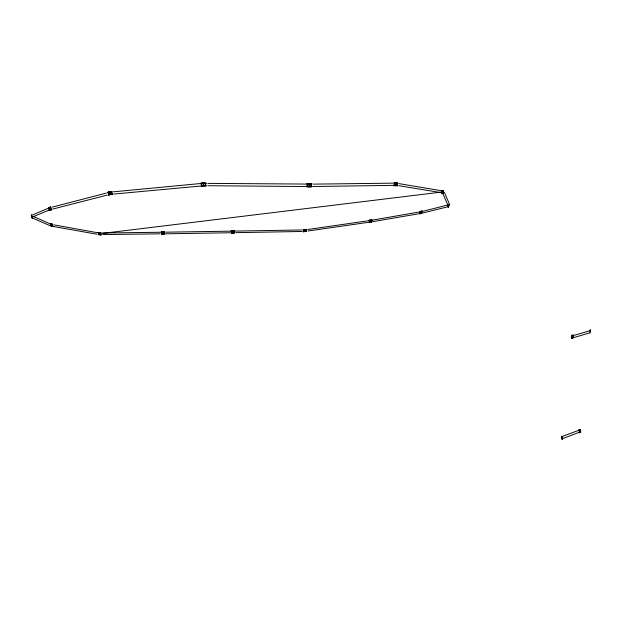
<?xml version="1.0" encoding="UTF-8"?>
<svg xmlns="http://www.w3.org/2000/svg" width="622" height="622" viewBox="0 0 622 622"><rect width="100%" height="100%" fill="white"/><g stroke="black" fill="none" stroke-linecap="round" stroke-linejoin="round"><path stroke-width="0.93" d="M448.835 205.61L448.299 206.908L448.75 204.972M580.59 432.228L580.59 432.096A2.231 0.77 77.3 0 0 580.054 429.786L579.999 429.678M420.767 212.421L420.985 212.219M420.884 212.561L420.892 212.638M420.806 212.693L421.086 212.118L421.141 212.646M203.814 184.236C202.593 185.714 204.654 184.361 203.262 184.112M449.076 204.335L448.734 204.459M305.915 231.353L303.077 231.703L305.791 231.485A1.672 1.547 -46.8 0 0 305.814 229.479L305.954 229.658A1.672 1.547 -46.8 0 1 305.931 231.368M395.631 183.964L395.825 184.617M395.724 184.61C396.393 184.128 395.771 184.882 395.576 184.166M395.849 183.832L395.942 184.392L395.499 183.902M590.053 331.324L590.224 330.01L590.395 330.453M371.653 221.222L371.699 220.693M590.224 330.01L590.192 330.43M51.455 225.047L51.828 225.452M51.789 225.389L51.455 224.97M50.67 209.793L50.849 209.972A2.239 0.847 78.3 0 0 50.242 207.243L50.242 207.445A2.239 0.847 78.3 0 1 50.763 209.777L50.755 209.909M442.856 191.973C442.887 191.91 442.429 191.801 442.841 192.074M442.778 191.568L442.662 192.315L442.553 191.879M163.057 232.605C161.891 233.405 164.169 232.861 162.739 232.714M162.855 233.102L162.91 232.597M397.023 184.384L396.999 184.75A2.333 1.516 -85.5 0 0 397.085 185.504A2.504 1.625 -85.5 0 0 397.186 185.869M49.698 208.557L50.118 209.023M52.411 226.214L52.481 226.361A1.913 0.684 74 0 0 51.968 224.06L50.701 223.858A2.076 0.746 74 0 1 50.895 224.309A1.936 0.7 74 0 1 51.043 224.744L51.175 225.327A1.936 0.7 74 0 1 51.222 225.903A2.076 0.746 74 0 1 51.214 226.167M164.628 231.967A1.835 1.633 50.4 0 0 164.449 232.34A1.718 1.524 50.4 0 0 164.371 232.721L164.41 233.227A1.718 1.524 50.4 0 0 164.62 233.755A1.835 1.633 50.4 0 0 164.846 233.958L162.117 233.864A1.703 1.516 50.2 0 1 161.961 231.835L161.813 232.022M442.763 191.965L442.569 191.778M448.213 206.862L448.306 205.921M448.384 206.885L448.26 206.333M572.17 336.751L572.271 337.147L572.481 336.518M441.939 191.809L441.97 191.467A2.185 0.708 -84.4 0 0 441.97 190.767A2.348 0.754 -84.4 0 0 441.939 190.433L443.315 190.907A2.161 0.692 -84.4 0 1 443.066 193.185L442.817 193.356A2.161 0.692 -84.4 0 0 443.113 190.682L443.292 190.697M48.959 207.818L49.161 207.569A2.239 1.003 78.4 0 0 49.76 210.298L49.48 210.143M590.301 331.114L590.356 330.787M110.226 192.851C111.151 193.294 108.85 193.807 110.265 192.867M110.459 193.434L109.869 192.867M448.4 206.729L448.454 206.154M307.221 185.294L307.19 185.675A2.457 2.333 -81.3 0 1 306.926 186.452M307.245 185.683L307.198 184.913A2.457 2.333 -81.3 0 0 306.965 184.143M303.396 230.638L303.404 230.933A1.687 1.555 -47.1 0 1 303.233 231.454M421.669 212.607L421.747 212.04M49.674 208.642L50.04 209.171L50.017 208.471M370.23 221.129L370.821 221.059M370.751 221.284L370.417 220.802L370.448 221.393M234.719 230.91A1.788 1.726 5.1 0 0 234.494 231.275A1.672 1.609 5 0 0 234.37 231.641L234.362 232.146A1.672 1.609 5 0 0 234.525 232.659M590.084 331.199L590.154 330.764M589.905 332.809L590.099 332.832M99.333 233.561L99.777 233.989L99.668 233.398M99.434 233.934L99.396 233.46M99.489 233.989L99.792 233.483M99.606 233.996L99.777 233.577M590.146 330.616L590.418 330.033M590.34 330.64L590.395 330.22M203.044 184.485L203.814 184.182L203.425 184.058M309.15 185.683L308.971 185.193L309.593 185.605M309.663 185.185C309.989 185.605 308.629 184.509 308.994 185.092M448.198 205.703C447.436 207.344 449.014 206.916 448.944 205.563M232.636 231.664L232.885 232.13M448.695 205.975L448.773 205.54L448.649 206.185M395.887 184.477L395.631 183.793M162.793 233.141L163.221 232.986M50.849 224.013L52.567 224.324A2.06 0.863 73 0 0 52.528 224.573A1.92 0.809 73 0 0 52.536 225.117L52.637 225.685A1.92 0.809 73 0 0 52.769 226.136A2.06 0.863 73 0 0 52.963 226.595L51.191 225.957A1.913 0.809 73 0 1 51.113 225.537M109.76 193.115L109.806 193.496M109.822 193.209L109.985 193.597L109.822 193.061M448.229 206.504L448.12 206.986M51.851 225.428L51.883 225.024M110.288 193.504L110.366 192.975M232.667 231.602L232.752 232.068M233.118 231.998L232.838 231.563M421.032 212.553L421.226 212.335M421.102 212.568L421.04 212.102M31.388 215.422L31.364 214.955L31.738 215.476M31.279 215.01L31.699 215.515M100.616 234.681L100.616 234.813A1.788 1.182 66.9 0 0 100.235 232.69L97.973 232.558A1.936 1.283 66.8 0 1 98.136 232.815M442.615 190.402L442.553 190.573A2.161 0.552 -84 0 0 442.234 192.828L442.048 193.03A2.161 0.552 -84 0 1 442.429 190.386L443.486 191.047A2.325 0.591 -84 0 0 443.393 191.319A2.169 0.552 -84 0 0 443.245 191.957L443.152 192.618A2.169 0.552 -84 0 0 443.113 193.139A2.325 0.591 -84 0 0 443.105 193.683L442.048 193.03M562.342 439.35L561.51 436.286L561.713 437.126M562.132 439.389L561.658 437.406M571.983 335.32L571.898 335.546A2.364 0.832 -81.2 0 0 571.595 338.034L571.424 338.212A2.364 0.832 -81.2 0 1 571.781 335.297L573.445 335.196A2.542 0.894 -81.2 0 0 573.321 335.546A2.371 0.84 -81.2 0 0 573.134 336.3L573.049 337.031A2.371 0.84 -81.2 0 0 573.041 337.567A2.542 0.894 -81.2 0 0 573.087 338.104L571.626 338.236M205.859 185.48A2.659 2.605 66.8 0 0 206.185 186.056L201.855 185.776A2.465 2.41 66.4 0 1 201.855 183.163L206.185 182.992A2.659 2.605 66.8 0 0 205.859 183.56M32.002 216.891L31.979 217.583M98.494 232.783L100.951 232.698A1.928 1.361 64.9 0 0 100.873 232.947A1.796 1.275 64.9 0 0 100.826 233.483L100.919 234.012A1.796 1.275 64.9 0 0 101.161 234.564A1.928 1.361 64.9 0 0 101.332 234.821L98.82 234.595M395.444 184.05L395.919 183.832M572.147 336.432L572.232 337.14L572.31 336.315M304.578 230.42L304.858 230.871L304.803 230.311M562 437.896L561.728 436.247M108.578 192.12L112.061 191.584A2.589 2.068 79.2 0 0 111.874 192.159A2.418 1.928 79.2 0 0 111.812 192.727L111.906 193.465A2.418 1.928 79.2 0 0 112.209 194.204M421.895 211.814A1.843 0.949 -77 0 0 421.817 211.301L420.052 211.628A1.983 1.019 -77 0 1 420.122 211.861A1.85 0.949 -77 0 1 420.177 212.405L420.13 212.965A1.85 0.949 -77 0 1 420.029 213.4A1.983 1.019 -77 0 1 419.858 213.851L421.654 213.198M164.06 233.88L164.161 233.701A1.703 1.469 54.6 0 0 163.835 231.975L163.742 231.812A1.703 1.469 54.6 0 1 164.122 233.833L161.456 234.043M231.773 230.964L234.727 230.863M420.62 211.534L420.558 211.34A1.843 0.84 -77.9 0 0 420.231 213.587L420.34 213.455A1.843 0.84 -77.9 0 1 420.309 213.105M162.715 232.776L163.189 232.682M396.789 185.62L396.898 185.403A2.325 1.625 -85.4 0 0 396.968 182.946L396.727 182.728A2.325 1.625 -85.4 0 1 396.642 185.613L393.843 185.683M371.427 221.976L371.513 221.797A1.734 1.345 -68.6 0 0 371.513 220.032L371.357 219.854A1.734 1.345 -68.6 0 1 371.334 221.937L368.932 222.443M205.237 185.628L205.128 185.861A2.465 2.379 72.1 0 0 204.786 182.821L200.673 183.226A2.659 2.566 71.8 0 1 201.108 183.754A2.48 2.395 71.8 0 1 201.279 184.322M394.892 182.821L394.931 182.619A2.325 1.508 -85.5 0 0 394.628 185.504L394.628 185.278A2.325 1.508 -85.5 0 1 394.97 182.829M234.051 232.612L231.135 232.955A1.796 1.718 18.2 0 0 231.322 232.574M110.242 193.59L109.931 193.667M306.615 229.425L303.824 229.821A1.672 1.508 -53.4 0 0 303.808 231.532L306.592 231.438A1.812 1.633 -53.2 0 1 306.452 231.213A1.687 1.524 -53.2 0 1 306.234 230.669M307.82 184.011L307.929 183.785A2.434 2.247 -82.6 0 0 307.89 186.818L307.781 186.6A2.434 2.247 -82.6 0 1 307.859 184.019M310.72 186.818L310.876 186.6A2.434 2.309 -81.1 0 0 310.914 184.011L310.712 183.747A2.434 2.309 -81.1 0 1 310.658 186.81L306.708 186.81A2.636 2.504 -81.3 0 0 306.988 186.46M202.01 182.938L202.057 182.891A2.465 2.41 66.4 0 0 202.049 185.994L202.057 186.04M50.887 224.783A1.936 0.7 74 0 0 50.677 224.184A2.076 0.746 74 0 0 50.545 223.897L51.968 224.06M110.988 191.731L110.895 191.537A2.387 1.804 79.5 0 1 111.525 194.445L111.525 194.22A2.387 1.804 79.5 0 0 110.918 191.739M31.349 215.235L31.427 215.748M110.001 192.851L110.343 192.929M580.684 432.29L580.497 432.111A2.231 0.77 77.3 0 0 579.961 429.81L580.054 429.584A2.231 0.77 77.3 0 1 580.684 432.29L579.222 432.687M31.675 215.321L47.98 208.401M32.531 216.977L48.889 210.189M562.824 438.541L578.927 432.391M231.889 230.785L231.913 230.778A1.656 1.602 4.6 0 0 231.835 232.776L231.734 232.644M562.055 437.74L561.806 436.605L577.978 430.611M106.331 193.077L52.155 207.134M371.987 220.18A1.757 1.291 -70.9 0 0 371.8 220.732L371.746 221.261A1.757 1.291 -70.9 0 0 371.839 221.782A1.882 1.384 -70.8 0 0 371.94 222.023L369.585 222.209A1.734 1.275 -70.9 0 1 369.771 220.11L372.135 219.916A1.882 1.384 -70.9 0 0 371.925 220.328M50.242 207.243L48.664 207.717A2.418 0.91 78.3 0 1 48.881 208.191A2.255 0.847 78.3 0 1 49.052 208.681L49.2 209.365A2.255 0.847 78.3 0 1 49.27 210.088A2.418 0.91 78.3 0 1 49.27 210.438L50.849 209.972M574.223 337.474L590.231 332.684M48.982 207.6L50.81 207.087M573.383 335.538L589.446 330.888M49.581 210.329L51.416 209.824A2.434 1.088 78.4 0 1 51.253 209.521A2.27 1.019 78.4 0 1 50.996 208.852L50.903 208.518M580.054 429.584L578.592 429.981A2.418 0.84 77.3 0 1 578.74 430.276M421.763 211.153L419.912 211.597A1.983 1.019 -77 0 1 420.013 211.978A1.85 0.949 -77 0 1 420.044 212.374L419.998 212.934A1.85 0.949 -77 0 1 419.842 213.533A1.983 1.019 -77 0 1 419.726 213.82L421.576 213.385M199.693 183.599L113.391 191.825M419.111 212.024L373.231 219.986M52.59 209.093L107.303 195.09M422.424 211.402L447.459 205.097M422.804 212.981L447.856 206.792M110.895 191.537L107.754 192.276A2.574 1.944 79.4 0 1 108.104 192.766A2.402 1.812 79.4 0 1 108.337 193.279L108.5 194.01A2.402 1.812 79.4 0 1 108.469 194.795A2.574 1.944 79.4 0 1 108.383 195.184L111.525 194.445M304.819 230.832L304.671 230.801M368.932 220.367L371.427 219.9M373.122 221.58L418.66 213.789M113.67 194.072L199.973 186.095M312.757 186.522L392.746 185.364M367.579 220.864L307.82 229.502M307.983 231.003L367.75 222.412M230.249 231.166L165.747 232.185M165.514 233.81L230.039 232.76M305.744 184.058L207.795 183.381M309.359 184.874L309.577 184.991M392.809 183.163L313.263 184.128M440.975 192.136L102.35 233.405M420.558 211.34L422.19 211.2M420.231 213.587L421.864 213.455A1.998 0.917 -77.9 0 1 421.825 213.198A1.866 0.855 -77.9 0 1 421.809 212.631L421.895 212.063A1.866 0.855 -77.9 0 1 422.066 211.48M160.313 232.255L102.708 233.001M205.128 185.861L201.015 186.273A2.659 2.574 71.8 0 0 201.201 185.892A2.48 2.395 71.8 0 0 201.365 185.084L201.326 184.314A2.48 2.395 71.8 0 0 200.992 183.56M369.585 222.209L371.847 221.992A1.882 1.384 -70.8 0 1 371.746 221.751M571.424 338.212L572.885 338.073A2.542 0.894 -81.2 0 1 572.846 337.73A2.371 0.84 -81.2 0 1 572.846 337L572.932 336.269A2.371 0.84 -81.2 0 1 573.056 335.717A2.542 0.894 -81.2 0 1 573.243 335.165L571.781 335.297M108.671 191.895L111.937 191.599M207.795 185.714L305.705 186.538M108.889 194.639L112.434 194.538A2.589 2.068 79.2 0 1 112.108 194.01M303.933 229.666L303.925 229.611A1.672 1.508 -53.4 0 0 303.855 231.633L306.545 231.4M235.761 232.667L301.639 231.485M161.518 234.004L164.122 233.833M161.075 232.022L163.742 231.812M231.143 232.916L233.942 232.791A1.656 1.594 18.6 0 0 233.779 230.754L230.964 230.925A1.796 1.718 18.2 0 1 231.197 231.228M233.888 230.933L230.949 230.972A1.796 1.718 18.2 0 1 231.127 231.197M301.616 229.977L235.45 231.081M396.867 182.736L393.928 182.79A2.519 1.765 -85.4 0 1 394.076 183.132A2.348 1.648 -85.4 0 1 394.224 183.863L394.208 184.594A2.348 1.648 -85.4 0 1 394.084 185.138M102.762 234.58L160.056 233.818M307.929 183.785L311.871 183.785A2.628 2.426 -82.5 0 0 311.653 184.143A2.449 2.263 -82.5 0 0 311.397 184.921L311.389 185.675A2.449 2.263 -82.5 0 0 311.529 186.25A2.628 2.426 -82.5 0 0 311.816 186.81L307.89 186.818M306.747 183.778L310.775 183.793M231.835 232.776L234.673 232.861A1.788 1.726 5.1 0 1 234.463 232.48A1.672 1.609 5 0 1 234.362 232.099M231.835 232.815L234.673 232.9M161.907 231.874L164.682 231.928M98.548 232.628L100.85 232.745M100.616 234.813L98.354 234.681A1.936 1.283 66.8 0 0 98.455 234.3M98.937 234.751L99.038 234.712A1.788 1.267 64.8 0 1 98.649 232.581L98.649 232.581M394.628 185.504L397.341 185.877A2.504 1.625 -85.5 0 1 397.201 185.309A2.333 1.516 -85.5 0 1 397.155 184.757L397.233 184.034A2.333 1.516 -85.5 0 1 397.474 183.327A2.504 1.625 -85.5 0 1 397.645 183L394.931 182.619M97.265 232.667L53.811 224.869M52.481 226.361L51.058 226.206A2.076 0.746 74 0 0 51.066 225.786A1.936 0.7 74 0 0 51.02 225.366M398.725 185.683L440.741 192.563M440.951 190.643L398.679 183.568M53.702 226.556L97.063 234.237M442.996 193.372L441.651 193.115A2.348 0.754 -84.4 0 0 441.744 192.812A2.185 0.708 -84.4 0 0 441.845 192.416M31.784 217.296L32.29 217.964L32.165 217.459M51.276 226.144L52.816 226.633A2.06 0.863 73 0 1 52.683 226.338A1.92 0.809 73 0 1 52.489 225.732L52.388 225.156A1.92 0.809 73 0 1 52.372 224.752A2.06 0.863 73 0 1 52.419 224.371L50.88 223.866M109.044 194.841L109.169 194.826A2.387 1.905 79.2 0 1 108.796 191.879L108.796 191.879M32.095 217.879L50.04 225.654M33.495 216.518L50.545 224.037M442.429 190.386L443.299 191.032M579.797 431.38L579.572 430.937M579.813 430.727L580.069 431.132M579.72 430.743L579.696 431.124M305.931 229.635L303.062 229.658A1.804 1.672 -47.1 0 1 303.209 229.883M49.791 208.72L50.079 209.147L49.76 208.627M369.841 220.095L369.771 220.305A1.734 1.275 -70.9 0 0 369.608 222.101L369.678 222.241M49.636 210.244L49.566 210.127A2.239 1.003 78.4 0 1 49.052 207.802M31.839 217.498L32.103 217.995L31.823 217.07M442.6 193.123L447.98 205.283M444.38 192.361L449.636 204.584M49.947 208.564L50.032 208.953M32.095 217.708L31.738 216.767M31.722 216.751L32.056 217.529M561.549 436.901L561.907 438.261M579.253 431.256L579.168 430.914A2.255 0.785 77.3 0 0 578.927 430.245A2.418 0.84 77.3 0 0 578.779 429.942M31.909 217.405L31.73 216.954M100.818 234.059L100.725 233.522M562.218 439.287L562.055 438.697M98.245 232.776A1.804 1.197 66.8 0 1 98.478 233.328L98.571 233.864A1.804 1.197 66.8 0 1 98.54 234.393A1.936 1.283 66.8 0 1 98.463 234.642M98.369 233.374L98.463 233.903M31.862 216.829L31.776 217.171M32.01 217.342L31.862 216.697M561.783 437.764L562.008 438.199M231.392 231.944L231.361 231.656A1.672 1.609 18.2 0 0 231.135 231.159M443.214 190.775L443.222 190.9A2.325 0.591 -84 0 0 443.183 191.343M161.65 232.97L161.681 233.227A1.718 1.485 54.4 0 1 161.611 233.755A1.843 1.594 54.4 0 1 161.533 234.105M205.672 184.913L205.703 184.135A2.488 2.434 66.8 0 1 205.96 183.358M303.435 230.676L303.373 230.389A1.687 1.555 -47.1 0 0 303.248 229.922A1.804 1.672 -47.1 0 0 303.101 229.697M201.357 184.703L201.365 185.084A2.48 2.395 71.8 0 1 201.248 185.877A2.659 2.574 71.8 0 1 201.062 186.266M231.407 231.897L231.392 232.193A1.672 1.609 18.2 0 1 231.275 232.675M579.237 432.29A2.418 0.84 77.3 0 1 579.253 432.819M579.183 431.925A2.255 0.785 77.3 0 1 579.206 432.158M579.37 431.886A2.255 0.785 77.3 0 1 579.401 432.313A2.418 0.84 77.3 0 1 579.409 432.655M393.99 185.69A2.519 1.765 -85.4 0 0 394.154 185.348A2.348 1.648 -85.4 0 0 394.348 184.602L394.371 183.879A2.348 1.648 -85.4 0 0 394.278 183.334A2.519 1.765 -85.4 0 0 394.076 182.798M394.076 185.278A2.519 1.765 -85.4 0 1 393.843 185.822M311.793 183.778A2.628 2.426 -82.5 0 0 311.575 184.135A2.449 2.263 -82.5 0 0 311.319 184.913L311.311 185.667A2.449 2.263 -82.5 0 0 311.536 186.445A2.628 2.426 -82.5 0 0 311.739 186.802M442.926 193.66A2.325 0.591 -84 0 1 442.918 193.318A2.169 0.552 -84 0 1 442.965 192.602M51.898 224.278A1.913 0.692 74 0 1 52.271 225.483M49.449 210.407A2.418 0.91 78.3 0 0 49.457 210.057A2.255 0.855 78.3 0 0 49.387 209.334L49.239 208.65A2.255 0.855 78.3 0 0 48.998 207.981A2.418 0.91 78.3 0 0 48.843 207.686M107.894 192.26A2.574 1.936 79.4 0 1 108.135 192.563A2.402 1.812 79.4 0 1 108.477 193.263L108.632 193.994A2.402 1.812 79.4 0 1 108.64 194.562A2.574 1.936 79.4 0 1 108.516 195.16M51.237 209.855A2.434 1.088 78.4 0 1 50.996 209.381A2.27 1.019 78.4 0 1 50.817 208.883L50.662 208.199A2.27 1.019 78.4 0 1 50.615 207.476A2.434 1.088 78.4 0 1 50.631 207.118M50.763 207.305A2.434 1.088 78.4 0 1 50.779 206.955M421.63 211.122A1.843 0.949 -77 0 1 421.436 213.354M371.902 220.04A1.882 1.384 -70.8 0 1 372.049 219.776M111.976 194.025A2.418 1.928 79.2 0 1 111.781 193.481L111.688 192.742A2.418 1.928 79.2 0 1 111.797 191.973M205.96 185.69A2.488 2.434 66.8 0 1 205.703 184.897M306.809 183.793A2.636 2.504 -81.2 0 1 307.113 184.353M422.027 211.527A1.998 0.917 -77.9 0 1 422.206 211.091M421.926 211.449A1.998 0.917 -77.9 0 1 422.05 211.169M421.724 213.432A1.998 0.917 -77.9 0 1 421.669 213.019M164.674 233.709A1.718 1.524 50.4 0 1 164.465 233.188L164.426 232.675A1.718 1.524 50.4 0 1 164.55 232.169M161.137 231.975A1.843 1.594 54.4 0 1 161.409 232.34A1.718 1.485 54.4 0 1 161.58 232.721L161.619 233.266A1.718 1.485 54.4 0 1 161.588 233.654M161.261 232.255A1.718 1.485 54.4 0 1 161.518 232.76M101.23 234.867A1.928 1.361 64.9 0 1 101.059 234.603M100.717 233.025A1.928 1.361 64.9 0 1 100.826 232.636M397.489 182.992A2.504 1.625 -85.5 0 0 397.233 183.498A2.333 1.516 -85.5 0 0 397.155 183.731M442.125 190.449A2.348 0.754 -84.4 0 1 442.164 190.97A2.185 0.708 -84.4 0 1 442.149 191.483L442.079 192.159A2.185 0.708 -84.4 0 1 441.931 192.828A2.348 0.754 -84.4 0 1 441.83 193.131M51.432 226.097A1.913 0.809 73 0 1 51.027 223.827M98.082 232.511A1.936 1.283 66.8 0 1 98.494 233.367M98.595 233.934A1.936 1.283 66.8 0 1 98.579 234.354M234.37 231.602A1.672 1.609 5 0 1 234.564 231.096M303.256 231.376A1.804 1.672 -47.1 0 1 303.038 231.765M369.025 220.398A1.874 1.446 -68.7 0 1 369.211 220.748M369.025 222.474A1.874 1.446 -68.7 0 0 369.211 222.046A1.749 1.353 -68.7 0 0 369.305 221.634L369.305 221.121A1.749 1.353 -68.7 0 0 369.157 220.623M369.118 220.717A1.749 1.353 -68.7 0 1 369.211 221.082L369.211 221.603A1.749 1.353 -68.7 0 1 369.064 222.163M306.405 229.72A1.812 1.633 -53.2 0 1 306.623 229.331M306.452 231.213A1.687 1.524 -53.2 0 1 306.288 230.708L306.242 230.171A1.687 1.524 -53.2 0 1 306.421 229.642M306.296 230.21A1.687 1.524 -53.2 0 1 306.405 229.821"/></g></svg>
